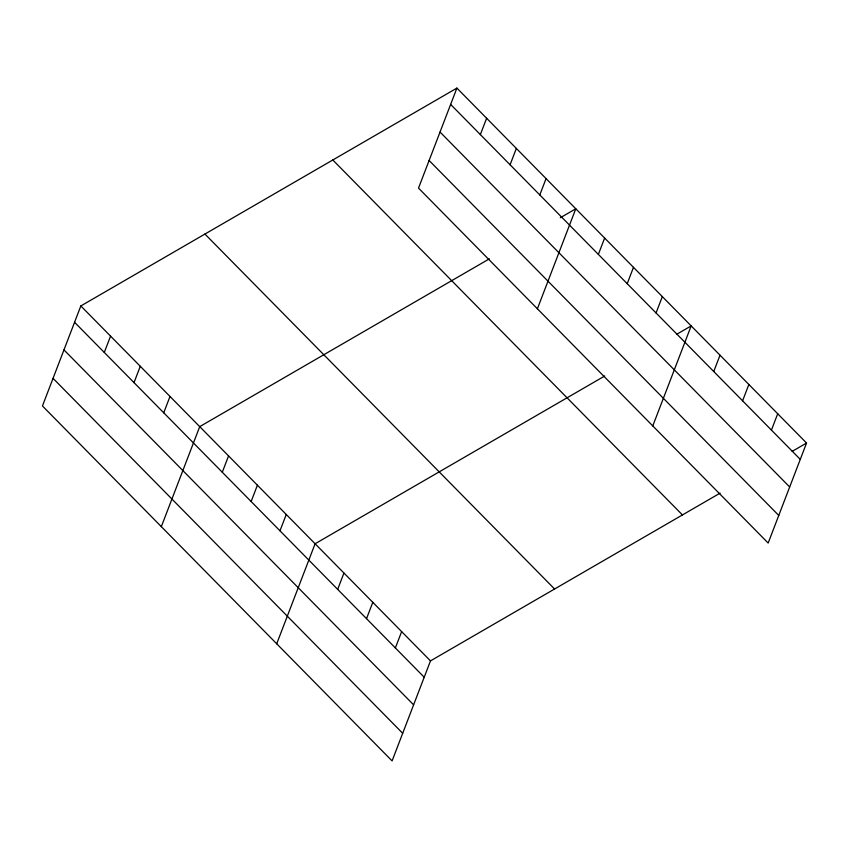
<?xml version="1.0" encoding="UTF-8"?>
<svg xmlns="http://www.w3.org/2000/svg" width="849" height="849" viewBox="0 0 849 849"><rect width="100%" height="100%" fill="white"/><g stroke="black" fill="none" stroke-linecap="round" stroke-linejoin="round"><path stroke-width="1.27" d="M456.911 88.094L418.515 188.107L768.165 543.052L806.55 443.04L456.911 88.094L80.835 305.948L42.45 405.96L392.089 760.906L430.485 660.893L720.122 493.11M104.289 352.452L110.561 336.119M134.015 382.623L140.276 366.29M163.73 412.794L170.002 396.462M161.331 526.635L199.717 426.633L489.353 258.849M222.289 472.246L228.561 455.913M251.145 501.526L257.406 485.193M279.99 530.816L286.251 514.483M276.71 643.775L315.096 543.763L604.743 375.98M480.354 134.598L486.626 118.266M337.679 589.376L343.941 573.043M510.079 164.77L516.351 148.437M366.524 618.666L372.796 602.334M539.794 194.941L546.066 178.608M395.369 647.946L401.641 631.614M537.396 308.781L575.781 208.78L560.276 217.768M598.365 254.392L604.637 238.06M627.209 283.672L633.481 267.339M656.054 312.963L662.326 296.63M652.775 425.922L691.171 325.91L676.759 334.251M713.744 371.522L720.016 355.19M742.588 400.813L748.86 384.48M771.433 430.093L777.705 413.76M792.149 451.392L806.55 443.04M450.639 104.427L800.278 459.373M440.037 132.041L789.676 486.986M429.116 160.493L778.756 515.439M332.808 159.983L682.447 514.94M204.938 234.059L554.588 589.004M80.835 305.948L430.485 660.893M74.574 322.28L424.213 677.226M63.972 349.894L413.612 704.84M53.052 378.346L402.691 733.292"/></g></svg>
